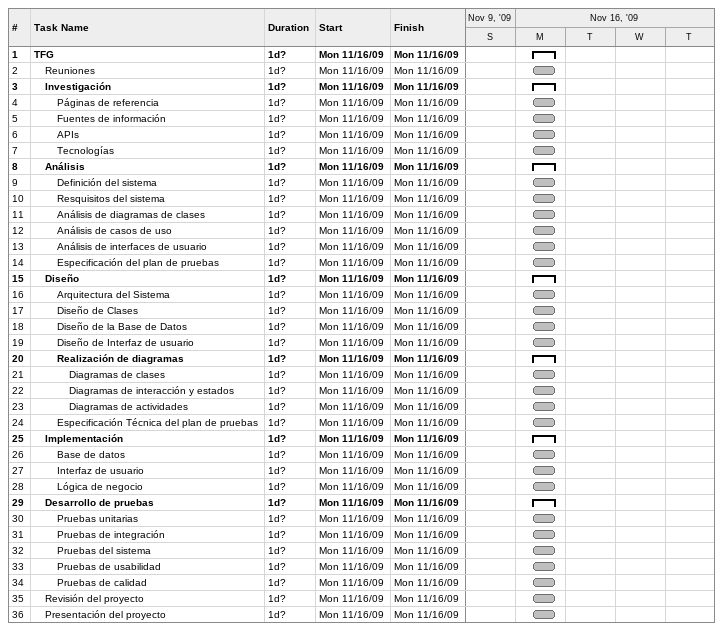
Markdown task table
| ID | Level | Task | Duration | Start | Finish |
|---|---|---|---|---|---|
| 1 | 1 | **TFG** | 1d? | 2009-11-16 | 2009-11-16 |
| 2 | 2 | Reuniones | 1d? | 2009-11-16 | 2009-11-16 |
| 3 | 2 | **Investigación** | 1d? | 2009-11-16 | 2009-11-16 |
| 4 | 3 | Páginas de referencia | 1d? | 2009-11-16 | 2009-11-16 |
| 5 | 3 | Fuentes de información | 1d? | 2009-11-16 | 2009-11-16 |
| 6 | 3 | APIs | 1d? | 2009-11-16 | 2009-11-16 |
| 7 | 3 | Tecnologías | 1d? | 2009-11-16 | 2009-11-16 |
| 8 | 2 | **Análisis** | 1d? | 2009-11-16 | 2009-11-16 |
| 9 | 3 | Definición del sistema | 1d? | 2009-11-16 | 2009-11-16 |
| 10 | 3 | Resquisitos del sistema | 1d? | 2009-11-16 | 2009-11-16 |
| 11 | 3 | Análisis de diagramas de clases | 1d? | 2009-11-16 | 2009-11-16 |
| 12 | 3 | Análisis de casos de uso | 1d? | 2009-11-16 | 2009-11-16 |
| 13 | 3 | Análisis de interfaces de usuario | 1d? | 2009-11-16 | 2009-11-16 |
| 14 | 3 | Especificación del plan de pruebas | 1d? | 2009-11-16 | 2009-11-16 |
| 15 | 2 | **Diseño** | 1d? | 2009-11-16 | 2009-11-16 |
| 16 | 3 | Arquitectura del Sistema | 1d? | 2009-11-16 | 2009-11-16 |
| 17 | 3 | Diseño de Clases | 1d? | 2009-11-16 | 2009-11-16 |
| 18 | 3 | Diseño de la Base de Datos | 1d? | 2009-11-16 | 2009-11-16 |
| 19 | 3 | Diseño de Interfaz de usuario | 1d? | 2009-11-16 | 2009-11-16 |
| 20 | 3 | **Realización de diagramas** | 1d? | 2009-11-16 | 2009-11-16 |
| 21 | 4 | Diagramas de clases | 1d? | 2009-11-16 | 2009-11-16 |
| 22 | 4 | Diagramas de interacción y estados | 1d? | 2009-11-16 | 2009-11-16 |
| 23 | 4 | Diagramas de actividades | 1d? | 2009-11-16 | 2009-11-16 |
| 24 | 3 | Especificación Técnica del plan de pruebas | 1d? | 2009-11-16 | 2009-11-16 |
| 25 | 2 | **Implementación** | 1d? | 2009-11-16 | 2009-11-16 |
| 26 | 3 | Base de datos | 1d? | 2009-11-16 | 2009-11-16 |
| 27 | 3 | Interfaz de usuario | 1d? | 2009-11-16 | 2009-11-16 |
| 28 | 3 | Lógica de negocio | 1d? | 2009-11-16 | 2009-11-16 |
| 29 | 2 | **Desarrollo de pruebas** | 1d? | 2009-11-16 | 2009-11-16 |
| 30 | 3 | Pruebas unitarias | 1d? | 2009-11-16 | 2009-11-16 |
| 31 | 3 | Pruebas de integración | 1d? | 2009-11-16 | 2009-11-16 |
| 32 | 3 | Pruebas del sistema | 1d? | 2009-11-16 | 2009-11-16 |
| 33 | 3 | Pruebas de usabilidad | 1d? | 2009-11-16 | 2009-11-16 |
| 34 | 3 | Pruebas de calidad | 1d? | 2009-11-16 | 2009-11-16 |
| 35 | 2 | Revisión del proyecto | 1d? | 2009-11-16 | 2009-11-16 |
| 36 | 2 | Presentación del proyecto | 1d? | 2009-11-16 | 2009-11-16 |
